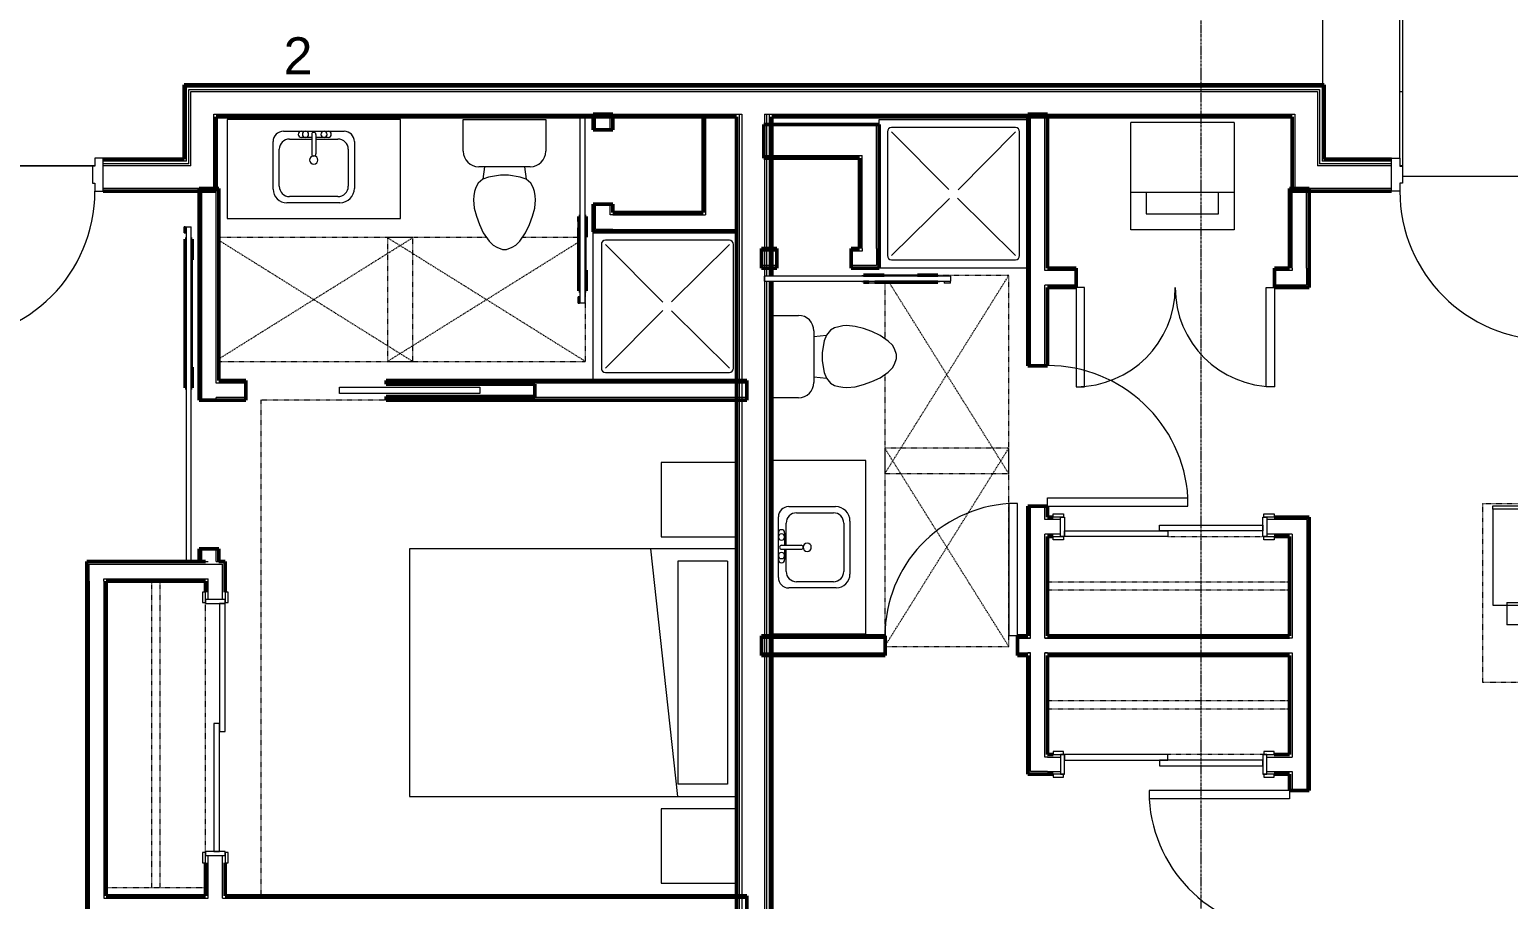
# Model space of a CAD drawing. Header units: inches. Extents: x -4217 to -1814, y 9706 to 12425.
# Drawn here: x -3111 to -2752.9, y 10183.9 to 10394.5 of the extents above; entities that cross this region are included whole.
import ezdxf

# ---------------------------------------------------------------- set-up
doc = ezdxf.new("R2010")
doc.units = ezdxf.units.IN
doc.header["$MEASUREMENT"] = 0
doc.linetypes.add('Dash', pattern=[0.25, 0.125, -0.125])
doc.linetypes.add('Grid Line 1_2_', pattern=[0.875, 0.5, -0.125, 0.125, -0.125])
for name, color, linetype, lineweight in [('A-DOOR-1', 7, 'Continuous', 9), ('A-DOOR-2', 50, 'Continuous', 20), ('A-DOOR-4', 10, 'Continuous', 13), ('A-DOOR-5', 250, 'Continuous', 50), ('A-DOOR-7', 31, 'Continuous', 9), ('A-DOOR-FRAM', 31, 'Continuous', 20), ('A-DOOR-FRAM-1', 50, 'Continuous', 20), ('A-FLOR', 192, 'Continuous', 13), ('A-FLOR-1', 10, 'Continuous', 13), ('A-GENM-HDLN-1', 7, 'Dash', 9), ('A-WALL', 113, 'Continuous', 13), ('A-WALL-3', 250, 'Continuous', 50), ('A-WALL-4', 10, 'Continuous', 13), ('G-ANNO-SYMB-2', 111, 'Continuous', 9), ('I-FURN-1', 7, 'Continuous', 9), ('I-FURN-HDLN-1', 7, 'Dash', 9), ('I-WALL-3', 2, 'Continuous', 50), ('P-SANR-FIXT-2', 7, 'Continuous', 9), ('Q-CASE-3', 7, 'Continuous', 9), ('Q-CASE-HDLN-1', 7, 'Dash', 9), ('S-GRID-1', 1, 'Grid Line 1_2_', 9)]:
    doc.layers.add(name, color=color, linetype=linetype, lineweight=lineweight)
doc.styles.add('Arial_1', font='arial.ttf', dxfattribs={"height": 9})

msp = doc.modelspace()

# ---------------------------------------------------------------- linework, layer by layer
at = {"layer": 'A-DOOR-1'}
for p, q in [((-2863.13624, 10277.2394), (-2860.63624, 10277.2394)), ((-2863.13624, 10276.4894), (-2863.13624, 10277.2394)), ((-2860.63624, 10276.4894), (-2863.13624, 10276.4894)), ((-2860.63624, 10277.2394), (-2860.63624, 10276.4894)), ((-2812.13624, 10277.2394), (-2809.63624, 10277.2394)), ((-2812.13624, 10276.4894), (-2812.13624, 10277.2394)), ((-2809.63624, 10276.4894), (-2812.13624, 10276.4894)), ((-2809.63624, 10277.2394), (-2809.63624, 10276.4894)), ((-2863.13624, 10271.7394), (-2860.63624, 10271.7394)), ((-2863.13624, 10270.9894), (-2863.13624, 10271.7394)), ((-2860.63624, 10270.9894), (-2863.13624, 10270.9894)), ((-2860.63624, 10271.7394), (-2860.63624, 10270.9894)), ((-2812.13624, 10271.7394), (-2809.63624, 10271.7394)), ((-2812.13624, 10270.9894), (-2812.13624, 10271.7394)), ((-2809.63624, 10270.9894), (-2812.13624, 10270.9894)), ((-2809.63624, 10271.7394), (-2809.63624, 10270.9894)), ((-3068.3506, 10258.26747), (-3069.1006, 10258.26747)), ((-3069.1006, 10258.26747), (-3069.1006, 10255.76747)), ((-3068.3506, 10255.76747), (-3068.3506, 10258.26747)), ((-3062.8506, 10258.26747), (-3063.6006, 10258.26747)), ((-3063.6006, 10258.26747), (-3063.6006, 10255.76747)), ((-3062.8506, 10255.76747), (-3062.8506, 10258.26747)), ((-3069.1006, 10255.76747), (-3068.3506, 10255.76747)), ((-3063.6006, 10255.76747), (-3062.8506, 10255.76747)), ((-2860.63624, 10219.7394), (-2863.13624, 10219.7394)), ((-2863.13624, 10219.7394), (-2863.13624, 10218.9894)), ((-2863.13624, 10218.9894), (-2860.63624, 10218.9894)), ((-2860.63624, 10218.9894), (-2860.63624, 10219.7394)), ((-2809.63624, 10219.7394), (-2812.13624, 10219.7394)), ((-2812.13624, 10219.7394), (-2812.13624, 10218.9894)), ((-2812.13624, 10218.9894), (-2809.63624, 10218.9894)), ((-2809.63624, 10218.9894), (-2809.63624, 10219.7394)), ((-2860.63624, 10214.2394), (-2863.13624, 10214.2394)), ((-2863.13624, 10214.2394), (-2863.13624, 10213.4894)), ((-2863.13624, 10213.4894), (-2860.63624, 10213.4894)), ((-2860.63624, 10213.4894), (-2860.63624, 10214.2394)), ((-2809.63624, 10214.2394), (-2812.13624, 10214.2394)), ((-2812.13624, 10214.2394), (-2812.13624, 10213.4894)), ((-2812.13624, 10213.4894), (-2809.63624, 10213.4894)), ((-2809.63624, 10213.4894), (-2809.63624, 10214.2394)), ((-3068.3506, 10195.26747), (-3069.1006, 10195.26747)), ((-3069.1006, 10195.26747), (-3069.1006, 10192.76747)), ((-3068.3506, 10192.76747), (-3068.3506, 10195.26747)), ((-3062.8506, 10195.26747), (-3063.6006, 10195.26747)), ((-3063.6006, 10195.26747), (-3063.6006, 10192.76747)), ((-3062.8506, 10192.76747), (-3062.8506, 10195.26747)), ((-3069.1006, 10192.76747), (-3068.3506, 10192.76747)), ((-3063.6006, 10192.76747), (-3062.8506, 10192.76747))]:
    msp.add_line(p, q, dxfattribs=at)
for centre, radius, start, end in [((-2857.58079, 10332.0394), 24, 270, 0), ((-2809.58079, 10332.0394), 24, 180, 270), ((-2864.51285, 10279.1144), 34.06659, 3.365687, 90), ((-2871.77374, 10247.7394), 32.06659, 93.5758705, 180), ((-2805.87374, 10210.2394), 34.06659, 183.365687, 270)]:
    msp.add_arc(centre, radius, start, end, dxfattribs=at)
at = {"layer": 'A-DOOR-2'}
for p, q in [((-2855.58079, 10332.0394), (-2857.58079, 10332.0394)), ((-2857.58079, 10332.0394), (-2857.58079, 10308.0394)), ((-2855.58079, 10308.0394), (-2855.58079, 10332.0394)), ((-2811.58079, 10332.0394), (-2809.58079, 10332.0394)), ((-2811.58079, 10308.0394), (-2811.58079, 10332.0394)), ((-2809.58079, 10332.0394), (-2809.58079, 10308.0394)), ((-3035.93393, 10306.40351), (-3035.93393, 10307.90351)), ((-3035.93393, 10307.90351), (-3001.93393, 10307.90351)), ((-3001.93393, 10306.40351), (-3035.93393, 10306.40351)), ((-3001.93393, 10307.90351), (-3001.93393, 10306.40351)), ((-2857.58079, 10308.0394), (-2855.58079, 10308.0394)), ((-2809.58079, 10308.0394), (-2811.58079, 10308.0394)), ((-2873.77374, 10247.7394), (-2873.77374, 10279.74356)), ((-2871.77374, 10279.74356), (-2873.77374, 10279.74356)), ((-2871.77374, 10247.7394), (-2871.77374, 10279.74356)), ((-2864.51285, 10281.1144), (-2830.50501, 10281.1144)), ((-2864.51285, 10279.1144), (-2864.51285, 10281.1144)), ((-2830.50501, 10279.1144), (-2830.50501, 10281.1144)), ((-2864.51285, 10279.1144), (-2830.50501, 10279.1144)), ((-2860.38624, 10273.1144), (-2835.38624, 10273.1144)), ((-2860.38624, 10271.7394), (-2860.38624, 10273.1144)), ((-2837.38624, 10274.4894), (-2812.38624, 10274.4894)), ((-2837.38624, 10273.1144), (-2837.38624, 10274.4894)), ((-2812.38624, 10273.1144), (-2837.38624, 10273.1144)), ((-2835.38624, 10273.1144), (-2835.38624, 10271.7394)), ((-2812.38624, 10274.4894), (-2812.38624, 10273.1144)), ((-2835.38624, 10271.7394), (-2860.38624, 10271.7394)), ((-3063.6006, 10255.51747), (-3064.9756, 10255.51747)), ((-3064.9756, 10255.51747), (-3064.9756, 10224.51747)), ((-3063.6006, 10224.51747), (-3063.6006, 10255.51747)), ((-2871.77374, 10247.7394), (-2873.77374, 10247.7394)), ((-3064.9756, 10226.51747), (-3066.3506, 10226.51747)), ((-3066.3506, 10226.51747), (-3066.3506, 10195.51747)), ((-3064.9756, 10195.51747), (-3064.9756, 10226.51747)), ((-3064.9756, 10224.51747), (-3063.6006, 10224.51747)), ((-2835.38624, 10218.9894), (-2860.38624, 10218.9894)), ((-2860.38624, 10218.9894), (-2860.38624, 10217.6144)), ((-2835.38624, 10217.6144), (-2835.38624, 10218.9894)), ((-2860.38624, 10217.6144), (-2835.38624, 10217.6144)), ((-2812.38624, 10217.6144), (-2837.38624, 10217.6144)), ((-2837.38624, 10217.6144), (-2837.38624, 10216.2394)), ((-2837.38624, 10216.2394), (-2812.38624, 10216.2394)), ((-2812.38624, 10216.2394), (-2812.38624, 10217.6144)), ((-2839.88157, 10210.2394), (-2839.88157, 10208.2394)), ((-2805.87374, 10210.2394), (-2839.88157, 10210.2394)), ((-2805.87374, 10208.2394), (-2839.88157, 10208.2394)), ((-2805.87374, 10210.2394), (-2805.87374, 10208.2394)), ((-3066.3506, 10195.51747), (-3064.9756, 10195.51747))]:
    msp.add_line(p, q, dxfattribs=at)
at = {"layer": 'A-DOOR-4'}
for p, q in [((-2977.72166, 10373.27851), (-2977.72166, 10328.27851)), ((-2977.72166, 10373.27851), (-2977.09666, 10373.27851)), ((-2977.09666, 10373.27851), (-2976.47166, 10373.27851)), ((-2976.47166, 10328.27851), (-2976.47166, 10373.27851)), ((-2978.14874, 10346.54453), (-2978.14874, 10348.04453)), ((-2978.14874, 10348.04453), (-2977.82314, 10348.04453)), ((-2977.82314, 10346.54453), (-2977.82314, 10348.04453)), ((-3073.49874, 10345.27851), (-3073.49874, 10346.77851)), ((-3073.17314, 10346.77851), (-3073.49874, 10346.77851)), ((-3073.49874, 10345.27851), (-3073.17314, 10345.27851)), ((-3073.17314, 10345.27851), (-3073.17314, 10346.77851)), ((-3073.07166, 10346.77851), (-3073.07166, 10265.77851)), ((-3073.07166, 10346.77851), (-3072.44666, 10346.77851)), ((-3072.44666, 10346.77851), (-3071.82166, 10346.77851)), ((-3071.82166, 10265.77851), (-3071.82166, 10346.77851)), ((-2977.82314, 10346.54453), (-2978.14874, 10346.54453)), ((-2976.22166, 10336.27851), (-2976.22166, 10344.27851)), ((-3071.57166, 10338.77851), (-3071.57166, 10312.77851)), ((-2888.01285, 10334.84147), (-2933.01285, 10334.84147)), ((-2933.01285, 10334.21647), (-2933.01285, 10334.84147)), ((-2933.01285, 10333.59147), (-2933.01285, 10334.21647)), ((-2933.01285, 10333.59147), (-2888.01285, 10333.59147)), ((-2907.77887, 10333.1644), (-2907.77887, 10333.48999)), ((-2906.27887, 10333.48999), (-2907.77887, 10333.48999)), ((-2906.27887, 10333.48999), (-2906.27887, 10333.1644)), ((-2896.01285, 10335.09147), (-2904.01285, 10335.09147)), ((-2889.51285, 10333.48999), (-2889.51285, 10333.1644)), ((-2888.01285, 10333.48999), (-2889.51285, 10333.48999)), ((-2888.01285, 10334.84147), (-2888.01285, 10334.21647)), ((-2888.01285, 10334.21647), (-2888.01285, 10333.59147)), ((-2888.01285, 10333.1644), (-2888.01285, 10333.48999)), ((-2978.14874, 10328.27851), (-2978.14874, 10329.77851)), ((-2977.82314, 10329.77851), (-2978.14874, 10329.77851)), ((-2977.82314, 10328.27851), (-2977.82314, 10329.77851)), ((-2906.27887, 10333.1644), (-2907.77887, 10333.1644)), ((-2888.01285, 10333.1644), (-2889.51285, 10333.1644)), ((-2978.14874, 10328.27851), (-2977.82314, 10328.27851)), ((-2977.09666, 10328.27851), (-2977.72166, 10328.27851)), ((-2976.47166, 10328.27851), (-2977.09666, 10328.27851)), ((-3073.49874, 10309.01248), (-3073.49874, 10310.51248)), ((-3073.49874, 10310.51248), (-3073.17314, 10310.51248)), ((-3073.17314, 10309.01248), (-3073.49874, 10309.01248)), ((-3073.17314, 10309.01248), (-3073.17314, 10310.51248)), ((-3072.44666, 10265.77851), (-3073.07166, 10265.77851)), ((-3071.82166, 10265.77851), (-3072.44666, 10265.77851))]:
    msp.add_line(p, q, dxfattribs=at)
at = {"layer": 'A-DOOR-5'}
for p, q in [((-2977.97166, 10348.04453), (-2977.97166, 10349.27851)), ((-2977.97166, 10349.27851), (-2977.72166, 10349.27851)), ((-2976.47166, 10349.27851), (-2976.22166, 10349.27851)), ((-2976.22166, 10349.27851), (-2976.22166, 10344.27851)), ((-2977.97166, 10331.27851), (-2977.97166, 10346.54453)), ((-2976.22166, 10344.27851), (-2976.47923, 10344.27851)), ((-3073.07166, 10343.77851), (-3073.32166, 10343.77851)), ((-3073.32166, 10343.77851), (-3073.32166, 10310.51248)), ((-3071.57166, 10343.77851), (-3071.82245, 10343.77851)), ((-3071.57166, 10338.77851), (-3071.57166, 10343.77851)), ((-3071.82377, 10338.77851), (-3071.57166, 10338.77851)), ((-2976.47545, 10336.27851), (-2976.22166, 10336.27851)), ((-2976.22166, 10336.27851), (-2976.22166, 10331.27851)), ((-2909.01285, 10335.09147), (-2904.01285, 10335.09147)), ((-2909.01285, 10334.84147), (-2909.01285, 10335.09147)), ((-2909.01285, 10333.34147), (-2909.01285, 10333.59147)), ((-2904.01285, 10335.09147), (-2904.01285, 10334.8339)), ((-2896.01285, 10335.09147), (-2891.01285, 10335.09147)), ((-2896.01285, 10334.83768), (-2896.01285, 10335.09147)), ((-2891.01285, 10335.09147), (-2891.01285, 10334.84005)), ((-2891.01285, 10333.59147), (-2891.01285, 10333.34147)), ((-2977.72166, 10331.27851), (-2977.97166, 10331.27851)), ((-2976.22166, 10331.27851), (-2976.47308, 10331.27851)), ((-2907.77887, 10333.34147), (-2909.01285, 10333.34147)), ((-2891.01285, 10333.34147), (-2906.27887, 10333.34147)), ((-3071.57166, 10312.77851), (-3071.82166, 10312.77851)), ((-3071.57166, 10307.77851), (-3071.57166, 10312.77851)), ((-3073.32166, 10309.01248), (-3073.32166, 10307.77851)), ((-3073.32166, 10307.77851), (-3073.07166, 10307.77851)), ((-3071.82166, 10307.77851), (-3071.57166, 10307.77851))]:
    msp.add_line(p, q, dxfattribs=at)
at = {"layer": 'A-DOOR-7'}
for centre, start, end in [((-3131.12374, 10355.4144), 270, 0), ((-2743.19874, 10355.4144), 180, 270)]:
    msp.add_arc(centre, 36, start, end, dxfattribs=at)
at = {"layer": 'A-DOOR-FRAM'}
for p, q in [((-3093.12374, 10363.4144), (-3095.12374, 10363.4144)), ((-3095.12374, 10363.4144), (-3095.12374, 10361.4769)), ((-3093.12374, 10355.4144), (-3093.12374, 10363.4144)), ((-2781.19874, 10363.4144), (-2779.19874, 10363.4144)), ((-2781.19874, 10355.4144), (-2781.19874, 10363.4144)), ((-2779.19874, 10363.4144), (-2779.19874, 10361.4769)), ((-3095.12374, 10361.4769), (-3095.74874, 10361.4769)), ((-3095.74874, 10361.4769), (-3095.74874, 10357.3519)), ((-2779.19874, 10361.4769), (-2778.57374, 10361.4769)), ((-2778.57374, 10361.4769), (-2778.57374, 10357.3519)), ((-3095.74874, 10357.3519), (-3095.12374, 10357.3519)), ((-3095.12374, 10357.3519), (-3095.12374, 10355.4144)), ((-3095.12374, 10355.4144), (-3093.12374, 10355.4144)), ((-2779.19874, 10355.4144), (-2781.19874, 10355.4144)), ((-2779.19874, 10357.3519), (-2779.19874, 10355.4144)), ((-2778.57374, 10357.3519), (-2779.19874, 10357.3519))]:
    msp.add_line(p, q, dxfattribs=at)
at = {"layer": 'A-DOOR-FRAM-1'}
for p, q in [((-2861.38624, 10276.4894), (-2860.38624, 10276.4894)), ((-2861.38624, 10271.7394), (-2861.38624, 10276.4894)), ((-2860.38624, 10276.4894), (-2860.38624, 10271.7394)), ((-2812.38624, 10276.4894), (-2811.38624, 10276.4894)), ((-2812.38624, 10271.7394), (-2812.38624, 10276.4894)), ((-2811.38624, 10276.4894), (-2811.38624, 10271.7394)), ((-2860.38624, 10271.7394), (-2861.38624, 10271.7394)), ((-2811.38624, 10271.7394), (-2812.38624, 10271.7394)), ((-3063.6006, 10256.51747), (-3068.3506, 10256.51747)), ((-3068.3506, 10256.51747), (-3068.3506, 10255.51747)), ((-3068.3506, 10255.51747), (-3063.6006, 10255.51747)), ((-3063.6006, 10255.51747), (-3063.6006, 10256.51747)), ((-2860.38624, 10218.9894), (-2861.38624, 10218.9894)), ((-2861.38624, 10218.9894), (-2861.38624, 10214.2394)), ((-2860.38624, 10214.2394), (-2860.38624, 10218.9894)), ((-2812.38624, 10218.9894), (-2812.38624, 10214.2394)), ((-2811.38624, 10218.9894), (-2812.38624, 10218.9894)), ((-2811.38624, 10214.2394), (-2811.38624, 10218.9894)), ((-2861.38624, 10214.2394), (-2860.38624, 10214.2394)), ((-2812.38624, 10214.2394), (-2811.38624, 10214.2394)), ((-3063.6006, 10195.51747), (-3068.3506, 10195.51747)), ((-3068.3506, 10195.51747), (-3068.3506, 10194.51747)), ((-3068.3506, 10194.51747), (-3063.6006, 10194.51747)), ((-3063.6006, 10194.51747), (-3063.6006, 10195.51747))]:
    msp.add_line(p, q, dxfattribs=at)
at = {"layer": 'A-FLOR'}
for p, q in [((-2797.89874, 10425.3894), (-2797.89874, 10381.1644)), ((-2779.19874, 10363.4144), (-2779.19874, 10425.3894)), ((-2778.57374, 10425.3894), (-2778.57374, 10361.4769)), ((-2778.57374, 10359.0394), (-2743.82374, 10359.0394))]:
    msp.add_line(p, q, dxfattribs=at)
at = {"layer": 'A-FLOR-1'}
for p, q in [((-2779.19874, 10379.5394), (-2778.57374, 10379.5394)), ((-3095.12374, 10361.5394), (-3131.12374, 10361.5394)), ((-3131.12374, 10361.5394), (-3095.12374, 10361.5394)), ((-2778.57374, 10361.5394), (-2779.19874, 10361.5394))]:
    msp.add_line(p, q, dxfattribs=at)
at = {"layer": 'A-GENM-HDLN-1'}
for p, q in [((-3065.12374, 10314.79413), (-3018.14874, 10344.15351)), ((-3018.14874, 10344.15351), (-3065.12374, 10344.15351)), ((-3024.32374, 10344.15351), (-2976.32374, 10314.15351)), ((-3000.29438, 10344.15351), (-3024.32374, 10344.15351)), ((-3024.32374, 10344.15351), (-3024.32374, 10314.15351)), ((-3018.14874, 10314.15351), (-3018.14874, 10344.15351)), ((-2977.97166, 10344.15351), (-2991.64895, 10344.15351)), ((-3065.12374, 10343.51288), (-3018.14874, 10314.15351)), ((-3024.32374, 10314.15351), (-2977.97166, 10343.12355)), ((-2903.88785, 10286.9894), (-2873.88785, 10334.9894)), ((-2873.88785, 10334.9894), (-2891.01285, 10334.9894)), ((-2873.88785, 10286.9894), (-2873.88785, 10334.9894)), ((-2976.32374, 10314.15351), (-2976.32374, 10331.27851)), ((-2903.88785, 10333.34147), (-2903.88785, 10319.66419)), ((-2873.88785, 10286.9894), (-2902.85789, 10333.34147)), ((-3065.12374, 10314.15351), (-3018.14874, 10314.15351)), ((-3024.32374, 10314.15351), (-2976.32374, 10314.15351)), ((-2903.88785, 10311.01876), (-2903.88785, 10286.9894)), ((-2873.88785, 10245.1644), (-2903.88785, 10293.1644)), ((-2873.88785, 10293.1644), (-2903.88785, 10293.1644)), ((-2903.88785, 10293.1644), (-2903.88785, 10247.7394)), ((-2903.77374, 10245.34697), (-2873.88785, 10293.1644)), ((-2873.88785, 10245.1644), (-2873.88785, 10293.1644)), ((-2903.88785, 10286.9894), (-2873.88785, 10286.9894)), ((-2903.77374, 10245.1644), (-2873.88785, 10245.1644))]:
    msp.add_line(p, q, dxfattribs=at)
at = {"layer": 'A-WALL'}
for p, q in [((-3072.99874, 10380.6644), (-2798.02374, 10380.6644)), ((-3072.99874, 10362.6644), (-3072.99874, 10380.6644)), ((-3072.37374, 10380.0394), (-2798.64874, 10380.0394)), ((-3072.37374, 10362.0394), (-3072.37374, 10380.0394)), ((-2798.64874, 10380.0394), (-2798.64874, 10362.0394)), ((-2798.02374, 10380.6644), (-2798.02374, 10362.6644)), ((-3071.87374, 10379.5394), (-2799.14874, 10379.5394)), ((-3071.87374, 10361.5394), (-3071.87374, 10379.5394)), ((-2799.14874, 10379.5394), (-2799.14874, 10361.5394)), ((-3066.37374, 10374.0394), (-2938.52374, 10374.0394)), ((-3066.37374, 10356.0394), (-3066.37374, 10374.0394)), ((-2939.14874, 10374.0394), (-2939.14874, 10179.34101)), ((-2938.52374, 10374.0394), (-2938.52374, 10179.34101)), ((-2933.02374, 10374.0394), (-2933.02374, 9988.4394)), ((-2933.02374, 10374.0394), (-2804.64874, 10374.0394)), ((-2932.52374, 10374.0394), (-2932.52374, 10334.84147)), ((-2931.89874, 10374.0394), (-2931.89874, 10334.84147)), ((-2804.64874, 10374.0394), (-2804.64874, 10356.0394)), ((-3072.99874, 10362.6644), (-3093.12374, 10362.6644)), ((-3072.37374, 10362.0394), (-3093.12374, 10362.0394)), ((-2781.19874, 10362.0394), (-2798.64874, 10362.0394)), ((-2781.19874, 10362.6644), (-2798.02374, 10362.6644)), ((-2797.52374, 10363.1644), (-2797.52374, 10362.6644)), ((-3071.87374, 10361.5394), (-3093.12374, 10361.5394)), ((-2781.19874, 10361.5394), (-2799.14874, 10361.5394)), ((-3066.37374, 10356.0394), (-3093.12374, 10356.0394)), ((-2781.19874, 10356.0394), (-2804.64874, 10356.0394)), ((-2932.52374, 10333.5917), (-2932.52374, 9988.4394)), ((-2931.89874, 10333.592), (-2931.89874, 9988.4394))]:
    msp.add_line(p, q, dxfattribs=at)
at = {"layer": 'A-WALL-3'}
for p, q in [((-2974.52374, 10374.0394), (-2974.52374, 10370.27851)), ((-2969.77374, 10374.0394), (-2974.52374, 10374.0394)), ((-2969.77374, 10370.27851), (-2969.77374, 10374.0394)), ((-2939.77374, 10373.4144), (-2947.89874, 10373.4144)), ((-2947.89874, 10373.4144), (-2947.89874, 10350.27851)), ((-2939.77374, 10350.27851), (-2939.77374, 10373.4144)), ((-2869.26285, 10374.0394), (-2869.26285, 10313.1144)), ((-2864.51285, 10374.0394), (-2869.26285, 10374.0394)), ((-2864.51285, 10336.7894), (-2864.51285, 10374.0394)), ((-2974.52374, 10370.27851), (-2969.77374, 10370.27851)), ((-2910.01285, 10371.5394), (-2933.14874, 10371.5394)), ((-2933.14874, 10371.5394), (-2933.14874, 10363.4144)), ((-2905.88785, 10371.5394), (-2910.01285, 10371.5394)), ((-2905.26285, 10371.5394), (-2905.88785, 10371.5394)), ((-2905.26285, 10341.5394), (-2905.26285, 10371.5394)), ((-2933.14874, 10363.4144), (-2910.01285, 10363.4144)), ((-2910.01285, 10363.4144), (-2910.01285, 10341.5394)), ((-3069.87374, 10356.05165), (-3069.87374, 10304.77851)), ((-3065.12374, 10356.05165), (-3069.87374, 10356.05165)), ((-3065.12374, 10309.52851), (-3065.12374, 10356.05165)), ((-2805.89874, 10356.03955), (-2805.89874, 10336.7894)), ((-2801.14874, 10356.03955), (-2805.89874, 10356.03955)), ((-2801.14874, 10336.7894), (-2801.14874, 10356.03955)), ((-2974.52374, 10352.27851), (-2974.52374, 10345.52851)), ((-2969.77374, 10352.27851), (-2974.52374, 10352.27851)), ((-2969.77374, 10350.27851), (-2969.77374, 10352.27851)), ((-2947.89874, 10350.27851), (-2969.77374, 10350.27851)), ((-2939.77374, 10346.15351), (-2939.77374, 10350.27851)), ((-2974.52374, 10345.52851), (-2973.89874, 10345.52851)), ((-2973.89874, 10345.52851), (-2969.77374, 10345.52851)), ((-2969.77374, 10345.52851), (-2939.77374, 10345.52851)), ((-2939.77374, 10345.52851), (-2939.77374, 10346.15351)), ((-2930.01285, 10341.5394), (-2933.77374, 10341.5394)), ((-2933.77374, 10341.5394), (-2933.77374, 10336.7894)), ((-2930.01285, 10336.7894), (-2930.01285, 10341.5394)), ((-2910.01285, 10341.5394), (-2912.01285, 10341.5394)), ((-2912.01285, 10341.5394), (-2912.01285, 10336.7894)), ((-2905.26285, 10337.4144), (-2905.26285, 10341.5394)), ((-2905.26285, 10336.7894), (-2905.26285, 10337.4144)), ((-2933.77374, 10336.7894), (-2930.01285, 10336.7894)), ((-2912.01285, 10336.7894), (-2905.26285, 10336.7894)), ((-2857.58079, 10336.7894), (-2864.51285, 10336.7894)), ((-2857.58079, 10332.0394), (-2857.58079, 10336.7894)), ((-2805.89874, 10336.7894), (-2809.58079, 10336.7894)), ((-2809.58079, 10336.7894), (-2809.58079, 10332.0394)), ((-2801.14874, 10332.6644), (-2801.14874, 10336.7894)), ((-2864.51285, 10332.0394), (-2857.58079, 10332.0394)), ((-2864.51285, 10313.1144), (-2864.51285, 10332.0394)), ((-2809.58079, 10332.0394), (-2801.14874, 10332.0394)), ((-2801.14874, 10332.0394), (-2801.14874, 10332.6644)), ((-2869.26285, 10313.1144), (-2864.51285, 10313.1144)), ((-3058.6006, 10309.52851), (-3065.12374, 10309.52851)), ((-3058.6006, 10304.77851), (-3058.6006, 10309.52851)), ((-2937.27374, 10309.52851), (-3024.6006, 10309.52851)), ((-3024.6006, 10309.52851), (-3024.6006, 10308.65351)), ((-3024.6006, 10308.65351), (-2988.6006, 10308.65351)), ((-2988.6006, 10308.65351), (-2988.6006, 10305.65351)), ((-2937.27374, 10304.77851), (-2937.27374, 10309.52851)), ((-3069.87374, 10304.77851), (-3065.12374, 10304.77851)), ((-3065.12374, 10304.77851), (-3058.6006, 10304.77851)), ((-2988.6006, 10305.65351), (-3024.6006, 10305.65351)), ((-3024.6006, 10305.65351), (-3024.6006, 10304.77851)), ((-3024.6006, 10304.77851), (-2937.27374, 10304.77851)), ((-2869.26285, 10279.1144), (-2869.26285, 10247.7394)), ((-2864.51285, 10279.1144), (-2869.26285, 10279.1144)), ((-2864.51285, 10276.4894), (-2864.51285, 10279.1144)), ((-2863.13624, 10276.4894), (-2864.51285, 10276.4894)), ((-2801.12374, 10276.4894), (-2809.63624, 10276.4894)), ((-2801.12374, 10275.8644), (-2801.12374, 10276.4894)), ((-2801.12374, 10271.7394), (-2801.12374, 10275.8644)), ((-2864.51285, 10271.7394), (-2863.13624, 10271.7394)), ((-2864.51285, 10247.7394), (-2864.51285, 10271.7394)), ((-2809.63624, 10271.7394), (-2805.87374, 10271.7394)), ((-2805.87374, 10271.7394), (-2805.87374, 10247.7394)), ((-2801.12374, 10210.2394), (-2801.12374, 10271.7394)), ((-3068.3506, 10265.67665), (-3097.12374, 10265.67665)), ((-3097.12374, 10265.67665), (-3097.12374, 10265.05165)), ((-3069.87374, 10268.77851), (-3069.87374, 10265.67665)), ((-3065.12374, 10268.77851), (-3069.87374, 10268.77851)), ((-3069.87374, 10265.67665), (-3068.3506, 10265.67665)), ((-3065.12374, 10265.67665), (-3065.12374, 10268.77851)), ((-3064.2256, 10265.67665), (-3065.12374, 10265.67665)), ((-3063.6006, 10265.67665), (-3064.2256, 10265.67665)), ((-3063.6006, 10258.26747), (-3063.6006, 10265.67665)), ((-3097.12374, 10265.05165), (-3097.12374, 10260.92665)), ((-3097.12374, 10260.92665), (-3097.12374, 10158.01747)), ((-3092.37374, 10184.77851), (-3092.37374, 10260.92665)), ((-3092.37374, 10260.92665), (-3068.3506, 10260.92665)), ((-3068.3506, 10260.92665), (-3068.3506, 10258.26747)), ((-2903.77374, 10247.7394), (-2933.77374, 10247.7394)), ((-2933.77374, 10247.7394), (-2933.77374, 10242.9894)), ((-2903.77374, 10242.9894), (-2903.77374, 10247.7394)), ((-2869.26285, 10247.7394), (-2871.77374, 10247.7394)), ((-2871.77374, 10247.7394), (-2871.77374, 10242.9894)), ((-2805.87374, 10247.7394), (-2864.51285, 10247.7394)), ((-2933.77374, 10242.9894), (-2903.77374, 10242.9894)), ((-2871.77374, 10242.9894), (-2869.26285, 10242.9894)), ((-2869.26285, 10242.9894), (-2869.26285, 10214.2394)), ((-2864.51285, 10218.9894), (-2864.51285, 10242.9894)), ((-2864.51285, 10242.9894), (-2805.87374, 10242.9894)), ((-2805.87374, 10242.9894), (-2805.87374, 10218.9894)), ((-2863.13624, 10218.9894), (-2864.51285, 10218.9894)), ((-2805.87374, 10218.9894), (-2809.63624, 10218.9894)), ((-2869.26285, 10214.2394), (-2868.63785, 10214.2394)), ((-2868.63785, 10214.2394), (-2864.51285, 10214.2394)), ((-2864.51285, 10214.2394), (-2863.13624, 10214.2394)), ((-2809.63624, 10214.2394), (-2805.87374, 10214.2394)), ((-2805.87374, 10214.2394), (-2805.87374, 10210.2394)), ((-2805.87374, 10210.2394), (-2801.12374, 10210.2394)), ((-3068.3506, 10192.76747), (-3068.3506, 10184.77851)), ((-3063.6006, 10184.77851), (-3063.6006, 10192.76747)), ((-3068.3506, 10184.77851), (-3092.37374, 10184.77851)), ((-2937.27374, 10184.77851), (-3063.6006, 10184.77851)), ((-2937.27374, 10180.02851), (-2937.27374, 10184.77851))]:
    msp.add_line(p, q, dxfattribs=at)
at = {"layer": 'A-WALL-4'}
for p, q in [((-2973.89874, 10370.27851), (-2973.89874, 10374.0394)), ((-2970.39874, 10370.27851), (-2970.39874, 10374.0394)), ((-2947.27374, 10373.4144), (-2947.27374, 10350.27851)), ((-2940.02374, 10373.4144), (-2940.02374, 10350.27851)), ((-2868.63785, 10313.1144), (-2868.63785, 10374.0394)), ((-2865.13785, 10336.1644), (-2865.13785, 10374.0394)), ((-2933.14874, 10371.2894), (-2910.01285, 10371.2894)), ((-2910.01285, 10371.2894), (-2909.38785, 10371.2894)), ((-2909.38785, 10371.2894), (-2905.88785, 10371.2894)), ((-2905.88785, 10371.2894), (-2905.88785, 10371.5394)), ((-2905.88785, 10371.5394), (-2905.88785, 10371.2894)), ((-2905.88785, 10341.5394), (-2905.88785, 10371.2894)), ((-2933.14874, 10364.0394), (-2910.01285, 10364.0394)), ((-2910.01285, 10364.0394), (-2909.38785, 10364.0394)), ((-2909.38785, 10341.5394), (-2909.38785, 10364.0394)), ((-3069.24874, 10304.77851), (-3069.24874, 10356.05165)), ((-3065.74874, 10308.90351), (-3065.74874, 10356.05165)), ((-2805.27374, 10336.7894), (-2805.27374, 10356.03955)), ((-2801.77374, 10336.7894), (-2801.77374, 10356.03955)), ((-2973.89874, 10346.15351), (-2973.89874, 10352.27851)), ((-2970.39874, 10349.65351), (-2970.39874, 10352.27851)), ((-2969.77374, 10349.65351), (-2970.39874, 10349.65351)), ((-2969.77374, 10349.65351), (-2947.27374, 10349.65351)), ((-2947.27374, 10350.27851), (-2947.27374, 10349.65351)), ((-2940.02374, 10350.27851), (-2940.02374, 10349.65351)), ((-2940.02374, 10349.65351), (-2940.02374, 10346.15351)), ((-2970.39874, 10346.15351), (-2973.89874, 10346.15351)), ((-2969.77374, 10346.15351), (-2970.39874, 10346.15351)), ((-2969.77374, 10346.15351), (-2940.02374, 10346.15351)), ((-2940.02374, 10346.15351), (-2939.77374, 10346.15351)), ((-2939.77374, 10346.15351), (-2940.02374, 10346.15351)), ((-2930.01285, 10340.9144), (-2933.77374, 10340.9144)), ((-2909.38785, 10340.9144), (-2912.01285, 10340.9144)), ((-2909.38785, 10341.5394), (-2909.38785, 10340.9144)), ((-2905.88785, 10341.5394), (-2905.88785, 10340.9144)), ((-2905.88785, 10340.9144), (-2905.88785, 10337.4144)), ((-2930.01285, 10337.4144), (-2933.77374, 10337.4144)), ((-2905.88785, 10337.4144), (-2912.01285, 10337.4144)), ((-2864.51285, 10336.1644), (-2865.13785, 10336.1644)), ((-2857.58079, 10336.1644), (-2864.51285, 10336.1644)), ((-2805.27374, 10336.1644), (-2809.58079, 10336.1644)), ((-2805.27374, 10336.7894), (-2805.27374, 10336.1644)), ((-2801.77374, 10336.7894), (-2801.77374, 10336.1644)), ((-2801.77374, 10336.1644), (-2801.77374, 10332.6644)), ((-2864.51285, 10332.6644), (-2865.13785, 10332.6644)), ((-2865.13785, 10313.1144), (-2865.13785, 10332.6644)), ((-2857.58079, 10332.6644), (-2864.51285, 10332.6644)), ((-2801.77374, 10332.6644), (-2809.58079, 10332.6644)), ((-3065.12374, 10308.90351), (-3065.74874, 10308.90351)), ((-3058.6006, 10308.90351), (-3065.12374, 10308.90351)), ((-2937.27374, 10308.90351), (-3024.6006, 10308.90351)), ((-3065.74874, 10304.77851), (-3065.74874, 10305.40351)), ((-3065.12374, 10305.40351), (-3065.74874, 10305.40351)), ((-3058.6006, 10305.40351), (-3065.12374, 10305.40351)), ((-2937.27374, 10305.40351), (-3024.6006, 10305.40351)), ((-2868.63785, 10247.1144), (-2868.63785, 10279.1144)), ((-2865.13785, 10275.8644), (-2865.13785, 10279.1144)), ((-2864.51285, 10275.8644), (-2865.13785, 10275.8644)), ((-2861.38624, 10275.8644), (-2864.51285, 10275.8644)), ((-2801.74874, 10275.8644), (-2811.38624, 10275.8644)), ((-2801.74874, 10275.8644), (-2801.74874, 10272.3644)), ((-2864.51285, 10272.3644), (-2865.13785, 10272.3644)), ((-2865.13785, 10247.1144), (-2865.13785, 10272.3644)), ((-2861.38624, 10272.3644), (-2864.51285, 10272.3644)), ((-2805.24874, 10272.3644), (-2811.38624, 10272.3644)), ((-2805.24874, 10272.3644), (-2805.24874, 10271.7394)), ((-2805.24874, 10271.7394), (-2805.24874, 10247.1144)), ((-2801.74874, 10272.3644), (-2801.74874, 10271.7394)), ((-2801.74874, 10271.7394), (-2801.74874, 10210.2394)), ((-3069.24874, 10265.67665), (-3069.24874, 10268.77851)), ((-3068.3506, 10265.67665), (-3067.7256, 10265.67665)), ((-3065.74874, 10265.67665), (-3065.74874, 10268.77851)), ((-3065.74874, 10265.67665), (-3065.12374, 10265.67665)), ((-3096.49874, 10261.55165), (-3096.49874, 10265.05165)), ((-3096.49874, 10265.05165), (-3068.3506, 10265.05165)), ((-3068.3506, 10265.05165), (-3067.7256, 10265.05165)), ((-3067.7256, 10265.05165), (-3064.2256, 10265.05165)), ((-3064.2256, 10256.51747), (-3064.2256, 10265.05165)), ((-3096.49874, 10260.92665), (-3096.49874, 10261.55165)), ((-3096.49874, 10260.92665), (-3096.49874, 10158.01747)), ((-3092.99874, 10260.92665), (-3092.99874, 10261.55165)), ((-3092.99874, 10261.55165), (-3068.3506, 10261.55165)), ((-3092.99874, 10260.92665), (-3092.99874, 10184.15351)), ((-3068.3506, 10261.55165), (-3067.7256, 10261.55165)), ((-3067.7256, 10256.51747), (-3067.7256, 10261.55165)), ((-2753.29874, 10255.7894), (-2645.07374, 10255.7894)), ((-2753.29874, 10255.7894), (-2753.29874, 10250.4144)), ((-2644.69874, 10250.4144), (-2753.29874, 10250.4144)), ((-2933.77374, 10247.1144), (-2903.77374, 10247.1144)), ((-2871.77374, 10247.1144), (-2869.26285, 10247.1144)), ((-2869.26285, 10247.1144), (-2868.63785, 10247.1144)), ((-2868.63785, 10247.1144), (-2869.26285, 10247.1144)), ((-2865.13785, 10247.1144), (-2864.51285, 10247.1144)), ((-2864.51285, 10247.1144), (-2865.13785, 10247.1144)), ((-2864.51285, 10247.1144), (-2805.87374, 10247.1144)), ((-2805.24874, 10247.1144), (-2805.87374, 10247.1144)), ((-2933.77374, 10243.6144), (-2903.77374, 10243.6144)), ((-2871.77374, 10243.6144), (-2869.26285, 10243.6144)), ((-2868.63785, 10243.6144), (-2869.26285, 10243.6144)), ((-2869.26285, 10243.6144), (-2868.63785, 10243.6144)), ((-2868.63785, 10214.8644), (-2868.63785, 10243.6144)), ((-2864.51285, 10243.6144), (-2865.13785, 10243.6144)), ((-2865.13785, 10218.3644), (-2865.13785, 10243.6144)), ((-2865.13785, 10243.6144), (-2864.51285, 10243.6144)), ((-2864.51285, 10243.6144), (-2805.87374, 10243.6144)), ((-2805.87374, 10243.6144), (-2805.24874, 10243.6144)), ((-2805.24874, 10243.6144), (-2805.24874, 10218.3644)), ((-2864.51285, 10218.3644), (-2865.13785, 10218.3644)), ((-2864.51285, 10218.3644), (-2861.38624, 10218.3644)), ((-2811.38624, 10218.3644), (-2805.87374, 10218.3644)), ((-2805.87374, 10218.3644), (-2805.24874, 10218.3644)), ((-2865.13785, 10214.8644), (-2868.63785, 10214.8644)), ((-2864.51285, 10214.8644), (-2865.13785, 10214.8644)), ((-2864.51285, 10214.8644), (-2861.38624, 10214.8644)), ((-2811.38624, 10214.8644), (-2805.87374, 10214.8644)), ((-2805.87374, 10214.8644), (-2805.24874, 10214.8644)), ((-2805.24874, 10214.8644), (-2805.24874, 10210.2394)), ((-3067.7256, 10184.77851), (-3067.7256, 10194.51747)), ((-3064.2256, 10184.77851), (-3064.2256, 10194.51747)), ((-3092.99874, 10184.15351), (-3092.37374, 10184.15351)), ((-3092.37374, 10184.15351), (-3067.7256, 10184.15351)), ((-3067.7256, 10184.15351), (-3067.7256, 10184.77851)), ((-3064.2256, 10184.15351), (-3064.2256, 10184.77851)), ((-3064.2256, 10184.15351), (-2937.27374, 10184.15351))]:
    msp.add_line(p, q, dxfattribs=at)
at = {"layer": 'I-FURN-1'}
for p, q in [((-2939.99848, 10289.71034), (-2957.99848, 10289.71034)), ((-2957.99848, 10289.71034), (-2957.99848, 10271.71034)), ((-2939.99848, 10271.71034), (-2939.99848, 10289.71034)), ((-2957.99848, 10271.71034), (-2939.99848, 10271.71034)), ((-2939.99848, 10268.77851), (-3018.99848, 10268.77851)), ((-3018.99848, 10268.77851), (-3018.99848, 10208.77851)), ((-2953.99848, 10208.77851), (-2960.5781, 10268.77851)), ((-2953.99848, 10265.77851), (-2953.99848, 10211.77851)), ((-2941.99848, 10265.77851), (-2953.99848, 10265.77851)), ((-2941.99848, 10265.77851), (-2941.99848, 10211.77851)), ((-2939.99848, 10208.77851), (-2939.99848, 10268.77851)), ((-2941.99848, 10211.77851), (-2953.99848, 10211.77851)), ((-3018.99848, 10208.77851), (-2939.99848, 10208.77851)), ((-2939.99848, 10205.77851), (-2957.99848, 10205.77851)), ((-2957.99848, 10205.77851), (-2957.99848, 10187.77851)), ((-2939.99848, 10187.77851), (-2939.99848, 10205.77851)), ((-2957.99848, 10187.77851), (-2939.99848, 10187.77851))]:
    msp.add_line(p, q, dxfattribs=at)
at = {"layer": 'I-FURN-HDLN-1'}
for p, q in [((-3054.99848, 10304.77851), (-3054.99848, 10184.77851)), ((-3024.6006, 10304.77851), (-3054.99848, 10304.77851))]:
    msp.add_line(p, q, dxfattribs=at)
at = {"layer": 'I-WALL-3'}
for p, q in [((-2797.52374, 10381.1644), (-3073.49874, 10381.1644)), ((-3073.49874, 10381.1644), (-3073.49874, 10363.1644)), ((-2797.52374, 10363.1644), (-2797.52374, 10381.1644)), ((-3065.74874, 10373.4144), (-2939.77374, 10373.4144)), ((-3065.74874, 10355.4144), (-3065.74874, 10373.4144)), ((-2939.77374, 10373.4144), (-2939.77374, 10179.34101)), ((-2931.27374, 10334.84147), (-2931.27374, 10373.4144)), ((-2931.27374, 10373.4144), (-2805.27374, 10373.4144)), ((-2805.27374, 10373.4144), (-2805.27374, 10355.4144)), ((-3073.49874, 10363.1644), (-3093.12374, 10363.1644)), ((-2781.19874, 10363.1644), (-2797.52374, 10363.1644)), ((-3093.12374, 10355.4144), (-3065.74874, 10355.4144)), ((-2805.27374, 10355.4144), (-2781.19874, 10355.4144)), ((-2931.27374, 9988.4394), (-2931.27374, 10333.59229))]:
    msp.add_line(p, q, dxfattribs=at)
at = {"layer": 'P-SANR-FIXT-2'}
for p, q in [((-3005.94788, 10372.7894), (-2985.99544, 10372.7894)), ((-3005.94788, 10365.06317), (-3005.94788, 10372.7894)), ((-2985.99544, 10372.7894), (-2985.99544, 10365.06317)), ((-2905.26285, 10372.7894), (-2869.26285, 10372.7894)), ((-2905.26285, 10371.5394), (-2905.26285, 10372.7894)), ((-3049.49126, 10369.9144), (-3034.80622, 10369.9144)), ((-3049.49126, 10369.9144), (-3034.80622, 10369.9144)), ((-3045.14874, 10369.9144), (-3038.64874, 10369.9144)), ((-2903.26285, 10369.7894), (-2903.26285, 10339.7894)), ((-2872.26285, 10370.7894), (-2902.26285, 10370.7894)), ((-2888.37138, 10355.79991), (-2902.26285, 10369.7894)), ((-2886.12023, 10355.76121), (-2872.26285, 10369.7894)), ((-2871.26285, 10339.7894), (-2871.26285, 10369.7894)), ((-2844.33079, 10346.0394), (-2844.33079, 10372.0394)), ((-2819.33079, 10372.0394), (-2844.33079, 10372.0394)), ((-2819.33079, 10372.0394), (-2819.33079, 10346.0394)), ((-3051.99126, 10355.91243), (-3051.99126, 10367.4144)), ((-3051.99126, 10355.91243), (-3051.99126, 10367.4144)), ((-3047.99126, 10368.0394), (-3042.64874, 10368.0394)), ((-3042.64874, 10368.4144), (-3045.14874, 10368.4144)), ((-3042.64874, 10369.15059), (-3042.64874, 10364.41224)), ((-3041.64874, 10369.15059), (-3041.64874, 10364.41224)), ((-3038.64874, 10368.4144), (-3041.64874, 10368.4144)), ((-3041.64874, 10368.0394), (-3036.30622, 10368.0394)), ((-3032.30622, 10367.4144), (-3032.30622, 10356.09156)), ((-3032.30622, 10367.4144), (-3032.30622, 10356.09156)), ((-3050.49126, 10356.59156), (-3050.49126, 10365.5394)), ((-3033.80622, 10365.5394), (-3033.80622, 10356.59156)), ((-2989.72166, 10361.33695), (-3002.22166, 10361.33695)), ((-3000.83332, 10361.33695), (-3001.18104, 10358.31317)), ((-2999.8073, 10358.81317), (-3001.18104, 10358.31317)), ((-2996.97166, 10359.31317), (-2999.8073, 10358.81317)), ((-2994.97166, 10359.31317), (-2996.97166, 10359.31317)), ((-2992.13602, 10358.81317), (-2994.97166, 10359.31317)), ((-2990.76228, 10358.31317), (-2992.13602, 10358.81317)), ((-2991.11, 10361.33695), (-2990.76228, 10358.31317)), ((-3003.20751, 10355.31317), (-3003.38451, 10354.30937)), ((-3002.93956, 10356.31317), (-3003.20751, 10355.31317)), ((-3002.3728, 10357.31317), (-3002.93956, 10356.31317)), ((-3001.18104, 10358.31317), (-3002.3728, 10357.31317)), ((-2989.57053, 10357.31317), (-2990.76228, 10358.31317)), ((-2989.00376, 10356.31317), (-2989.57053, 10357.31317)), ((-2988.73582, 10355.31317), (-2989.00376, 10356.31317)), ((-2988.55882, 10354.30937), (-2988.73582, 10355.31317)), ((-2844.33079, 10355.13315), (-2819.33079, 10355.13315)), ((-2840.58079, 10355.13315), (-2840.58079, 10349.94565)), ((-2823.08079, 10349.94565), (-2823.08079, 10355.13315)), ((-3035.80622, 10352.59156), (-3048.67039, 10352.59156)), ((-3035.80622, 10352.59156), (-3048.67039, 10352.59156)), ((-3036.30622, 10354.09156), (-3047.99126, 10354.09156)), ((-3003.38451, 10354.30937), (-3003.47166, 10353.31317)), ((-3003.47166, 10353.31317), (-3003.29735, 10351.32079)), ((-3003.29735, 10351.32079), (-3002.75941, 10349.31317)), ((-2989.18391, 10349.31317), (-2988.64597, 10351.32079)), ((-2988.64597, 10351.32079), (-2988.47166, 10353.31317)), ((-2988.47166, 10353.31317), (-2988.55882, 10354.30937)), ((-2888.24676, 10353.65718), (-2902.26285, 10339.7894)), ((-2886.26015, 10353.67378), (-2872.26285, 10339.7894)), ((-3002.75941, 10349.31317), (-3002.03147, 10347.31317)), ((-2989.91185, 10347.31317), (-2989.18391, 10349.31317)), ((-2840.58079, 10349.94565), (-2823.08079, 10349.94565)), ((-3002.03147, 10347.31317), (-3001.09886, 10345.31317)), ((-3001.09886, 10345.31317), (-2999.71143, 10343.31317)), ((-2992.2319, 10343.31317), (-2990.84447, 10345.31317)), ((-2990.84447, 10345.31317), (-2989.91185, 10347.31317)), ((-2974.52374, 10309.52851), (-2974.52374, 10345.52851)), ((-2819.33079, 10346.0394), (-2844.33079, 10346.0394)), ((-2999.71143, 10343.31317), (-2998.71143, 10342.31317)), ((-2998.71143, 10342.31317), (-2997.8454, 10341.81317)), ((-2997.8454, 10341.81317), (-2996.47166, 10341.31317)), ((-2996.47166, 10341.31317), (-2995.47166, 10341.31317)), ((-2995.47166, 10341.31317), (-2994.09792, 10341.81317)), ((-2994.09792, 10341.81317), (-2993.2319, 10342.31317)), ((-2993.2319, 10342.31317), (-2992.2319, 10343.31317)), ((-2972.52374, 10342.52851), (-2972.52374, 10312.52851)), ((-2941.52374, 10343.52851), (-2971.52374, 10343.52851)), ((-2957.65595, 10328.51242), (-2971.52374, 10342.52851)), ((-2955.51322, 10328.63704), (-2941.52374, 10342.52851)), ((-2940.52374, 10312.52851), (-2940.52374, 10342.52851)), ((-2902.26285, 10338.7894), (-2872.26285, 10338.7894)), ((-2869.26285, 10336.7894), (-2905.26285, 10336.7894)), ((-2957.63935, 10326.52581), (-2971.52374, 10312.52851)), ((-2955.55192, 10326.38589), (-2941.52374, 10312.52851)), ((-2931.27374, 10325.31769), (-2924.79752, 10325.31769)), ((-2914.04371, 10322.75432), (-2915.04752, 10322.57732)), ((-2913.04752, 10322.84147), (-2914.04371, 10322.75432)), ((-2911.05513, 10322.66716), (-2913.04752, 10322.84147)), ((-2909.04752, 10322.12922), (-2911.05513, 10322.66716)), ((-2921.07129, 10321.59147), (-2921.07129, 10309.09147)), ((-2921.07129, 10320.20313), (-2918.04752, 10320.55085)), ((-2918.54752, 10319.17711), (-2919.04752, 10316.34147)), ((-2918.04752, 10320.55085), (-2918.54752, 10319.17711)), ((-2917.04752, 10321.7426), (-2918.04752, 10320.55085)), ((-2916.04752, 10322.30937), (-2917.04752, 10321.7426)), ((-2915.04752, 10322.57732), (-2916.04752, 10322.30937)), ((-2907.04752, 10321.40128), (-2909.04752, 10322.12922)), ((-2905.04752, 10320.46867), (-2907.04752, 10321.40128)), ((-2903.04752, 10319.08124), (-2905.04752, 10320.46867)), ((-2902.04752, 10318.08124), (-2903.04752, 10319.08124)), ((-2919.04752, 10316.34147), (-2919.04752, 10314.34147)), ((-2901.54752, 10317.21521), (-2902.04752, 10318.08124)), ((-2901.04752, 10315.84147), (-2901.54752, 10317.21521)), ((-2901.04752, 10314.84147), (-2901.04752, 10315.84147)), ((-2919.04752, 10314.34147), (-2918.54752, 10311.50583)), ((-2903.04752, 10311.60171), (-2902.04752, 10312.60171)), ((-2902.04752, 10312.60171), (-2901.54752, 10313.46773)), ((-2901.54752, 10313.46773), (-2901.04752, 10314.84147)), ((-2971.52374, 10311.52851), (-2941.52374, 10311.52851)), ((-2921.07129, 10310.47981), (-2918.04752, 10310.13209)), ((-2918.54752, 10311.50583), (-2918.04752, 10310.13209)), ((-2918.04752, 10310.13209), (-2917.04752, 10308.94034)), ((-2917.04752, 10308.94034), (-2916.04752, 10308.37357)), ((-2916.04752, 10308.37357), (-2915.04752, 10308.10562)), ((-2911.05513, 10308.01578), (-2909.04752, 10308.55372)), ((-2909.04752, 10308.55372), (-2907.04752, 10309.28166)), ((-2907.04752, 10309.28166), (-2905.04752, 10310.21428)), ((-2905.04752, 10310.21428), (-2903.04752, 10311.60171)), ((-2924.79752, 10305.36525), (-2931.27374, 10305.36525)), ((-2915.04752, 10308.10562), (-2914.04371, 10307.92863)), ((-2914.04371, 10307.92863), (-2913.04752, 10307.84147)), ((-2913.04752, 10307.84147), (-2911.05513, 10308.01578)), ((-2929.64874, 10261.82188), (-2929.64874, 10276.50692)), ((-2929.64874, 10261.82188), (-2929.64874, 10276.50692)), ((-2927.14874, 10279.00692), (-2915.8259, 10279.00692)), ((-2927.14874, 10279.00692), (-2915.8259, 10279.00692)), ((-2925.27374, 10277.50692), (-2916.3259, 10277.50692)), ((-2929.64874, 10266.1644), (-2929.64874, 10272.6644)), ((-2928.14874, 10272.6644), (-2928.14874, 10269.6644)), ((-2927.77374, 10269.6644), (-2927.77374, 10275.00692)), ((-2913.8259, 10275.00692), (-2913.8259, 10263.32188)), ((-2912.3259, 10275.50692), (-2912.3259, 10262.64275)), ((-2912.3259, 10275.50692), (-2912.3259, 10262.64275)), ((-2928.88493, 10269.6644), (-2924.14658, 10269.6644)), ((-2928.88493, 10268.6644), (-2924.14658, 10268.6644)), ((-2928.14874, 10268.6644), (-2928.14874, 10266.1644)), ((-2927.77374, 10263.32188), (-2927.77374, 10268.6644)), ((-2915.64677, 10259.32188), (-2927.14874, 10259.32188)), ((-2915.64677, 10259.32188), (-2927.14874, 10259.32188)), ((-2916.3259, 10260.82188), (-2925.27374, 10260.82188))]:
    msp.add_line(p, q, dxfattribs=at)
for centre, radius, start, end in [((-3049.49126, 10367.4144), 2.5, 90, 180), ((-3049.49126, 10367.4144), 2.5, 90, 180), ((-3045.14874, 10369.1644), 0.75, 90, 270), ((-3044.14874, 10369.1644), 0.75, 0, 180), ((-3044.14874, 10369.1644), 0.75, 180, 0), ((-3042.14874, 10369.15059), 0.5, 0, 180), ((-3039.64874, 10369.1644), 0.75, 0, 180), ((-3039.64874, 10369.1644), 0.75, 180, 0), ((-3038.64874, 10369.1644), 0.75, 270, 90), ((-3034.80622, 10367.4144), 2.5, 0, 90), ((-3034.80622, 10367.4144), 2.5, 0, 90), ((-2902.26285, 10369.7894), 1, 90, 180), ((-2872.26285, 10369.7894), 1, 0, 90), ((-3047.99126, 10365.5394), 2.5, 90, 180), ((-3036.30622, 10365.5394), 2.5, 0, 90), ((-3042.14874, 10362.94706), 1, 0, 180), ((-3042.14874, 10362.94706), 1, 180, 0), ((-3042.14874, 10364.41224), 0.5, 180, 0), ((-3002.22166, 10365.06317), 3.72622, 180, 270), ((-2989.72166, 10365.06317), 3.72622, 270, 0), ((-3048.67039, 10355.91243), 3.32087, 180, 270), ((-3048.67039, 10355.91243), 3.32087, 180, 270), ((-3047.99126, 10356.59156), 2.5, 180, 270), ((-3036.30622, 10356.59156), 2.5, 270, 0), ((-3035.80622, 10356.09156), 3.5, 270, 0), ((-3035.80622, 10356.09156), 3.5, 270, 0), ((-2971.52374, 10342.52851), 1, 90, 180), ((-2941.52374, 10342.52851), 1, 0, 90), ((-2902.26285, 10339.7894), 1, 180, 270), ((-2872.26285, 10339.7894), 1, 270, 0), ((-2924.79752, 10321.59147), 3.72622, 360, 90), ((-2971.52374, 10312.52851), 1, 180, 270), ((-2941.52374, 10312.52851), 1, 270, 0), ((-2924.79752, 10309.09147), 3.72622, 270, 360), ((-2927.14874, 10276.50692), 2.5, 90, 180), ((-2927.14874, 10276.50692), 2.5, 90, 180), ((-2925.27374, 10275.00692), 2.5, 90, 180), ((-2916.3259, 10275.00692), 2.5, 360, 90), ((-2915.8259, 10275.50692), 3.5, 360, 90), ((-2915.8259, 10275.50692), 3.5, 360, 90), ((-2928.89874, 10272.6644), 0.75, 360, 180), ((-2928.89874, 10271.6644), 0.75, 90, 270), ((-2928.88493, 10269.1644), 0.5, 90, 270), ((-2928.89874, 10271.6644), 0.75, 270, 90), ((-2924.14658, 10269.1644), 0.5, 270, 90), ((-2922.6814, 10269.1644), 1, 90, 270), ((-2922.6814, 10269.1644), 1, 270, 90), ((-2928.89874, 10267.1644), 0.75, 90, 270), ((-2928.89874, 10266.1644), 0.75, 180, 360), ((-2928.89874, 10267.1644), 0.75, 270, 90), ((-2927.14874, 10261.82188), 2.5, 180, 270), ((-2927.14874, 10261.82188), 2.5, 180, 270), ((-2925.27374, 10263.32188), 2.5, 180, 270), ((-2916.3259, 10263.32188), 2.5, 270, 360), ((-2915.64677, 10262.64275), 3.32087, 270, 360), ((-2915.64677, 10262.64275), 3.32087, 270, 360)]:
    msp.add_arc(centre, radius, start, end, dxfattribs=at)
at = {"layer": 'Q-CASE-3'}
for p, q in [((-3021.14874, 10372.7894), (-3063.14874, 10372.7894)), ((-3063.14874, 10372.7894), (-3063.14874, 10348.7894)), ((-3021.14874, 10348.7894), (-3021.14874, 10372.7894)), ((-3063.14874, 10348.7894), (-3021.14874, 10348.7894)), ((-2908.52374, 10290.1644), (-2931.27374, 10290.1644)), ((-2908.52374, 10248.1644), (-2908.52374, 10290.1644)), ((-2756.69874, 10279.1644), (-2738.69874, 10279.1644)), ((-2756.69874, 10278.4144), (-2756.69874, 10279.1644)), ((-2738.69874, 10278.4144), (-2756.69874, 10278.4144)), ((-2756.69874, 10278.4144), (-2756.69874, 10255.1644)), ((-2756.69874, 10255.1644), (-2738.69874, 10255.1644)), ((-2931.27374, 10248.1644), (-2908.52374, 10248.1644))]:
    msp.add_line(p, q, dxfattribs=at)
at = {"layer": 'Q-CASE-HDLN-1'}
for p, q in [((-2759.12374, 10279.7894), (-2645.07374, 10279.7894)), ((-2759.12374, 10236.4144), (-2759.12374, 10279.7894)), ((-2864.51285, 10247.7394), (-2864.51285, 10271.7394)), ((-2864.51285, 10271.7394), (-2863.13624, 10271.7394)), ((-2835.38624, 10271.7394), (-2812.38624, 10271.7394)), ((-2809.63624, 10271.7394), (-2805.87374, 10271.7394)), ((-2805.87374, 10271.7394), (-2805.87374, 10247.7394)), ((-3068.37374, 10260.92665), (-3092.37374, 10260.92665)), ((-3092.37374, 10260.92665), (-3092.37374, 10186.76747)), ((-3081.37374, 10186.76747), (-3081.37374, 10260.92665)), ((-3079.37374, 10186.76747), (-3079.37374, 10260.92665)), ((-3068.37374, 10258.26747), (-3068.37374, 10260.92665)), ((-2805.87374, 10260.7394), (-2864.51285, 10260.7394)), ((-2805.87374, 10258.7394), (-2864.51285, 10258.7394)), ((-3068.37374, 10195.26747), (-3068.37374, 10255.76747)), ((-2805.87374, 10247.7394), (-2864.51285, 10247.7394)), ((-2864.51285, 10218.9894), (-2864.51285, 10242.9894)), ((-2864.51285, 10242.9894), (-2805.87374, 10242.9894)), ((-2805.87374, 10242.9894), (-2805.87374, 10218.9894)), ((-2644.69874, 10236.4144), (-2759.12374, 10236.4144)), ((-2805.87374, 10231.9894), (-2864.51285, 10231.9894)), ((-2805.87374, 10229.9894), (-2864.51285, 10229.9894)), ((-2863.13624, 10218.9894), (-2864.51285, 10218.9894)), ((-2812.38624, 10218.9894), (-2835.38624, 10218.9894)), ((-2805.87374, 10218.9894), (-2809.63624, 10218.9894)), ((-3068.37374, 10186.76747), (-3068.37374, 10192.76747)), ((-3092.37374, 10186.76747), (-3068.37374, 10186.76747))]:
    msp.add_line(p, q, dxfattribs=at)
at = {"layer": 'S-GRID-1'}
msp.add_line((-2827.32374, 9836.17969), (-2827.32374, 12376.79045), dxfattribs=at)

# ---------------------------------------------------------------- texts
at = {"layer": 'G-ANNO-SYMB-2', "insert": (-3049.45816, 10392.67599), "char_height": 9, "width": 8.484, "attachment_point": 1, "style": 'Arial_1'}
msp.add_mtext('2', dxfattribs=at)

doc.saveas('drawing.dxf')
